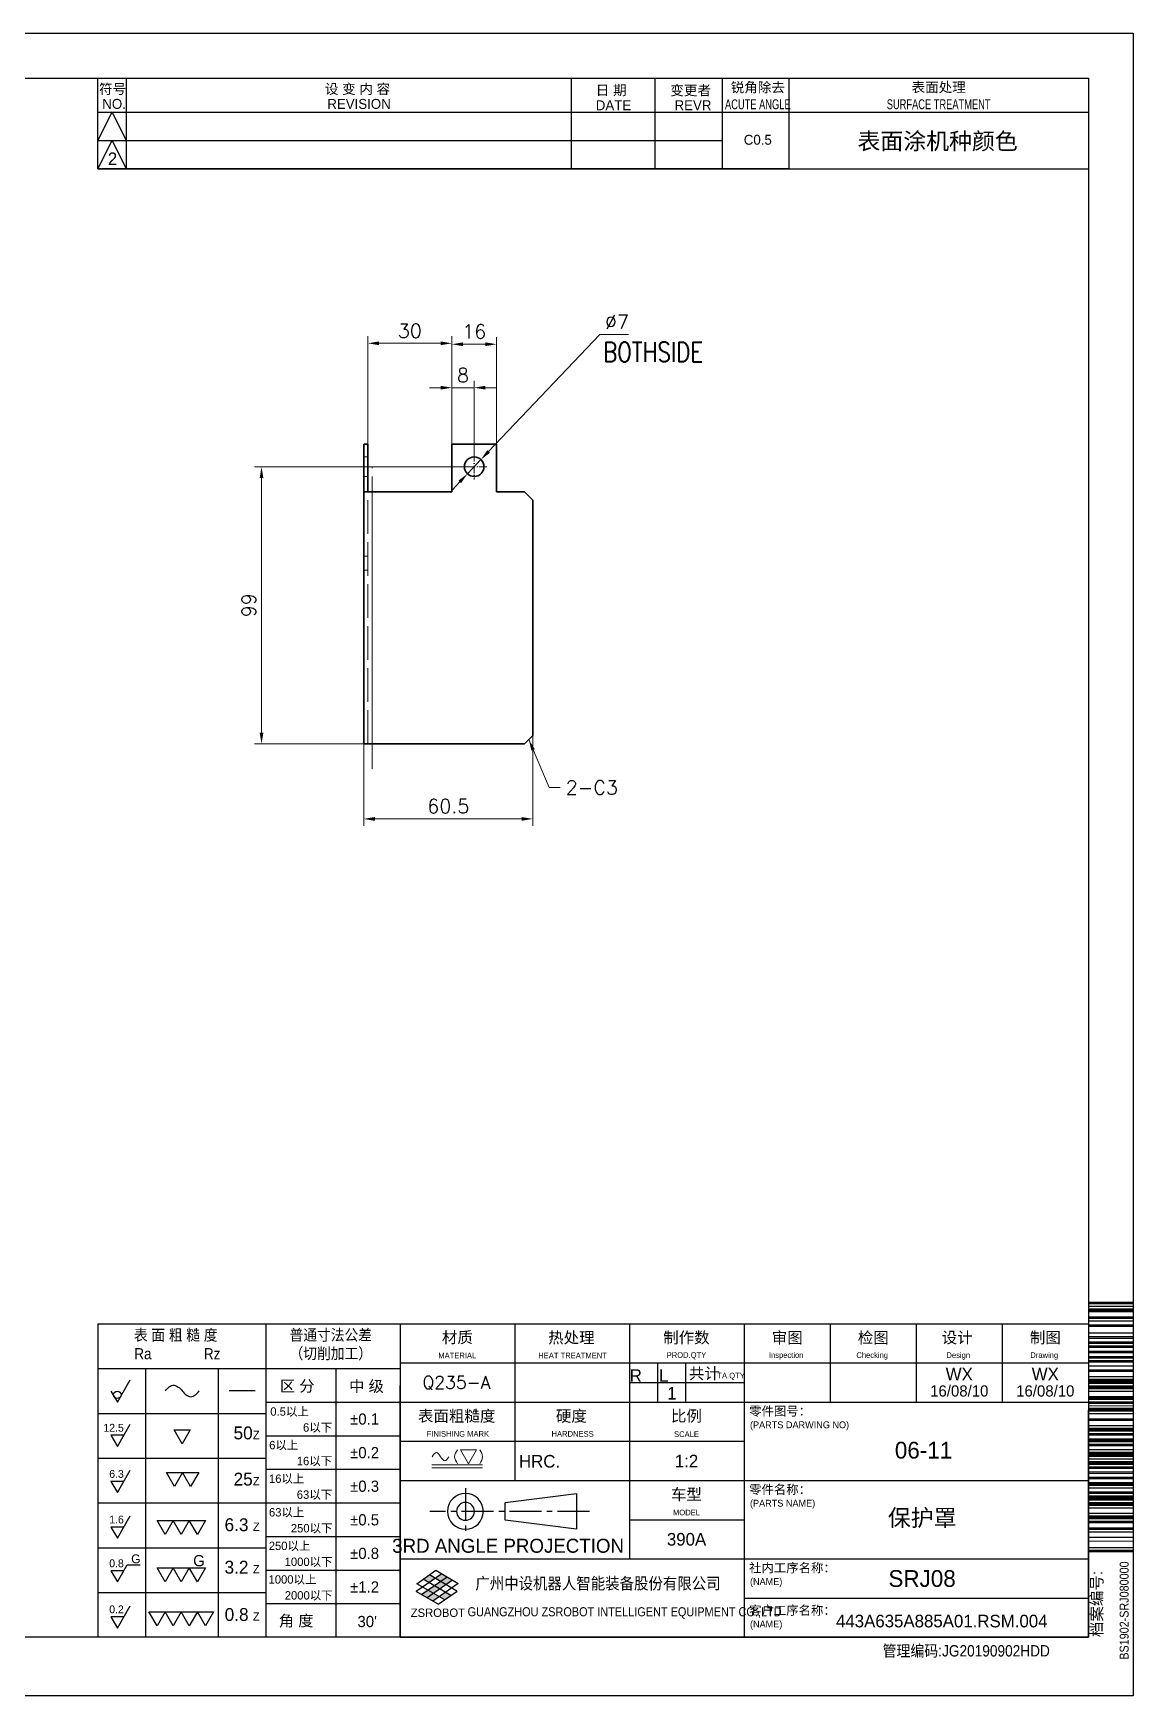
# Model space of a CAD drawing. Extents: x 337 to 133961, y -16604 to 10647.
# Drawn here: x 63902 to 64295, y 3892 to 4486 of the extents above; entities that cross this region are included whole.
import ezdxf
from ezdxf.enums import TextEntityAlignment as Align

# ---------------------------------------------------------------- set-up
doc = ezdxf.new("R2010")
doc.units = 0
for name, pattern in [('CENTER2', [28.575, 19.05, -3.175, 3.175, -3.175]), ('DASHDOT', [18.5, 12, -3, 0.5, -3]), ('DASHED', [15, 12, -3]), ('HIDDEN2', [4.7625, 3.175, -1.5875])]:
    doc.linetypes.add(name, pattern=pattern)
doc.layers.get('0').update_dxf_attribs({"linetype": 'CONTINUOUS'})
doc.layers.get('Defpoints').update_dxf_attribs({"linetype": 'CONTINUOUS'})
for name, color, linetype in [('\\M+1907D\\M+19867', 7, 'CONTINUOUS'), ('A3', 7, 'CONTINUOUS'), ('MARK', 7, 'CONTINUOUS')]:
    doc.layers.add(name, color=color, linetype=linetype)
for name, color, linetype, lineweight in [('DIM', 71, 'CONTINUOUS', 13), ('中心线', 2, 'CENTER2', 13), ('尺寸线', 3, 'CONTINUOUS', 13), ('文字', 3, 'CONTINUOUS', 15), ('标注线', 3, 'CONTINUOUS', 18), ('虚线', 1, 'HIDDEN2', 13)]:
    doc.layers.add(name, color=color, linetype=linetype, lineweight=lineweight)
doc.styles.add('CH-1', font='FSGB2312.ttf', dxfattribs={"height": 3})
doc.styles.add('DIM', font='romans.shx', dxfattribs={"width": 0.8, "bigfont": 'bigfont.shx'})
doc.styles.add('MX_NOTE_STANDARD', font='txt.shx', dxfattribs={"bigfont": 'extfont.shx'})
doc.styles.get("Standard").update_dxf_attribs({"font": 'txt.shx', "bigfont": 'bigfont.shx'})
doc.dimstyles.new('副本2', dxfattribs={"dimscale": 2, "dimtxt": 2.5, "dimasz": 2, "dimexe": 1.25, "dimexo": 0, "dimgap": 1, "dimtad": 1, "dimdsep": 46, "dimtxsty": 'Standard', "dimcen": 0, "dimclrd": 3, "dimclre": 3, "dimclrt": 1, "dimadec": 1, "dimazin": 2, "dimtfac": 1, "dimtmove": 0, "dimatfit": 3, "dimfxl": 0, "dimtolj": 1, "dimlwd": -1, "dimlwe": -1, "dimarcsym": 0})
doc.dimstyles.new('副本2$0', dxfattribs={"dimscale": 2, "dimtxt": 2.5, "dimasz": 2, "dimexe": 1.25, "dimexo": 0, "dimgap": 1, "dimtad": 1, "dimdsep": 46, "dimtxsty": 'Standard', "dimcen": 0, "dimclrd": 3, "dimclre": 3, "dimclrt": 1, "dimadec": 1, "dimazin": 2, "dimtfac": 1, "dimtmove": 0, "dimatfit": 3, "dimfxl": 0, "dimtolj": 1, "dimlwd": -1, "dimlwe": -1, "dimarcsym": 0})
doc.dimstyles.new('副本2$3', dxfattribs={"dimscale": 2, "dimtxt": 2.5, "dimasz": 2, "dimexe": 1.25, "dimexo": 0, "dimgap": 1, "dimtad": 1, "dimtoh": 1, "dimdsep": 46, "dimtxsty": 'Standard', "dimcen": 0, "dimclrd": 3, "dimclre": 3, "dimclrt": 1, "dimadec": 1, "dimazin": 2, "dimtfac": 1, "dimtmove": 0, "dimatfit": 3, "dimfxl": 0, "dimtolj": 1, "dimlwd": -1, "dimlwe": -1, "dimarcsym": 0})

# ---------------------------------------------------------------- blocks, each defined once
blk = doc.blocks.new('A$C32AF00EF')
for p, q in [((0, 0), (2.89, 5)), ((-1.44, 2.5), (0, 0))]:
    blk.add_line(p, q)
blk.add_circle((0, 1.67), 0.833)
blk = doc.blocks.new('A$C553B2148')
for p, q in [((1.44, 0), (-1.44, 0)), ((-1.44, 0), (0, -2.5)), ((0, -2.5), (2.89, 2.5))]:
    blk.add_line(p, q)
at = {"style": 'MX_NOTE_STANDARD'}
blk.add_attdef('12.5', text='', height=1.75, dxfattribs=at).set_placement((1.44, 0.28), align=Align.BOTTOM_RIGHT)
blk = doc.blocks.new('A$C1377093C')
for p, q in [((0, 0), (-1.44, 2.5)), ((-1.44, 2.5), (1.44, 2.5)), ((1.44, 2.5), (0, 0))]:
    blk.add_line(p, q)
blk = doc.blocks.new('A$C6D2D6B6B')
for p, q in [((0, 0), (-1.44, 2.5)), ((-1.44, 2.5), (1.44, 2.5)), ((1.44, 2.5), (0, 0)), ((1.44, 2.5), (4.33, 2.5)), ((2.89, 0), (1.44, 2.5)), ((4.33, 2.5), (2.89, 0))]:
    blk.add_line(p, q)
blk = doc.blocks.new('A$C62DD302B')
for p, q in [((-2.89, 0), (-4.33, 2.5)), ((-4.33, 2.5), (-1.44, 2.5)), ((-1.44, 2.5), (-2.89, 0)), ((-1.44, 2.5), (1.44, 2.5)), ((0, 0), (-1.44, 2.5)), ((1.44, 2.5), (0, 0)), ((2.89, 0), (1.44, 2.5)), ((1.44, 2.5), (4.33, 2.5)), ((4.33, 2.5), (2.89, 0))]:
    blk.add_line(p, q)
blk = doc.blocks.new('A$C077E39D2')
for p, q in [((-4.33, -2.5), (-5.77, 0)), ((-5.77, 0), (-2.89, 0)), ((-2.89, 0), (-4.33, -2.5)), ((-2.89, 0), (0, 0)), ((-1.44, -2.5), (-2.89, 0)), ((0, 0), (-1.44, -2.5)), ((1.44, -2.5), (0, 0)), ((0, 0), (2.89, 0)), ((2.89, 0), (1.44, -2.5)), ((4.33, -2.5), (2.89, 0)), ((2.89, 0), (5.77, 0)), ((5.77, 0), (4.33, -2.5))]:
    blk.add_line(p, q)
blk = doc.blocks.new('A$C09D43E00')
for p, q in [((0, 0), (1.78, 3.08)), ((1.78, 3.08), (4.07, 3.08)), ((1.15, 2), (-1.15, 2)), ((-1.15, 2), (0, 0))]:
    blk.add_line(p, q)
at = {"style": 'MX_NOTE_STANDARD'}
blk.add_attdef('12.5', text='', height=1.4, dxfattribs=at).set_placement((1.15, 2.22), align=Align.BOTTOM_RIGHT)
at = {"layer": '\\M+1907D\\M+19867', "color": 0, "style": 'CH-1'}
blk.add_text('G', height=1.6, dxfattribs=at).set_placement((2.47, 3.33))
blk = doc.blocks.new('A$C339E5D7D')
for p, q in [((-2.89, 0), (-4.33, 2.5)), ((-4.33, 2.5), (-1.44, 2.5)), ((-1.44, 2.5), (-2.89, 0)), ((-1.44, 2.5), (1.44, 2.5)), ((0, 0), (-1.44, 2.5)), ((1.44, 2.5), (0, 0)), ((2.89, 0), (1.44, 2.5)), ((1.44, 2.5), (4.33, 2.5)), ((4.33, 2.5), (2.89, 0))]:
    blk.add_line(p, q)
at = {"layer": '\\M+1907D\\M+19867', "color": 0, "style": 'CH-1'}
blk.add_text('G', height=2, dxfattribs=at).set_placement((2.13, 2.81))
blk = doc.blocks.new('A$C34C2392C')
at = {"linetype": 'CENTER2', "ltscale": 0.3}
for p, q in [((-5.53, 4.13), (-5.53, -4.13)), ((16.64, 0), (-11.88, 0))]:
    blk.add_line(p, q, dxfattribs=at)
for p, q in [((1.54, 1.6), (14.34, 3.2)), ((14.34, 3.2), (14.34, -3.2)), ((1.54, -1.6), (1.54, 1.6)), ((14.34, -3.2), (1.54, -1.6))]:
    blk.add_line(p, q)
for radius in [3.2, 1.6]:
    blk.add_arc((-5.53, 0), radius, 0, 359.9894)
blk = doc.blocks.new('A$C48AC1843')
h = blk.add_hatch(color=1)
h.paths.add_polyline_path([(-16.35, -17.65), (-15.35, -18.23), (-14.21, -17.45), (-15.23, -16.83)])
h.paths.add_polyline_path([(-14.21, -17.45), (-13.22, -18.04), (-12.06, -17.24), (-13.05, -16.65)])
h.paths.add_polyline_path([(-13.22, -18.04), (-12.27, -18.61), (-11.11, -17.81), (-12.06, -17.24)])
h.paths.add_polyline_path([(-13.22, -18.04), (-14.36, -18.82), (-13.4, -19.39), (-12.27, -18.61)])
h.paths.add_polyline_path([(-14.36, -18.82), (-15.5, -19.6), (-14.53, -20.16), (-13.4, -19.39)])
h.paths.add_polyline_path([(-14.53, -20.16), (-15.5, -19.6), (-16.63, -20.38), (-15.66, -20.94)])
h.paths.add_polyline_path([(-15.66, -20.94), (-14.66, -21.53), (-13.51, -20.74), (-14.53, -20.16)])
h.paths.add_polyline_path([(-13.51, -20.74), (-12.53, -21.29), (-11.43, -20.54), (-12.4, -19.97)])
for p, q in [((-20.5, 28), (102.5, 28)), ((0, 28), (0, 0)), ((20.5, 28), (20.5, -14)), ((41, 28), (41, -28)), ((56.38, 28), (56.38, 14)), ((71.75, 28), (71.75, 14)), ((87.12, 28), (87.12, 14)), ((-20.5, 21), (102.5, 21)), ((25.5, 21), (25.5, 14)), ((30.5, 21), (30.5, 14)), ((-20.5, 17), (-20.5, -28)), ((-20.5, 17), (-20.5, -28)), ((-20.5, -28), (-20.5, 17)), ((-20.5, 17), (-20.5, -28)), ((-20.5, 17), (-20.5, -28)), ((-20.5, 17), (-20.5, -28)), ((-20.5, 17), (-20.5, -28)), ((-20.5, 17), (-20.5, -28)), ((-20.5, 17), (-20.5, -28)), ((-20.5, -28), (-20.5, 17)), ((-20.5, 17), (-20.5, -28)), ((-20.5, 17), (-20.5, -28)), ((-20.5, 17), (-20.5, -28)), ((-20.5, 17), (-20.5, -28)), ((20.5, 17.5), (41, 17.5)), ((-20.5, 14), (102.5, 14)), ((102.5, -28), (102.5, 12.56)), ((-20.5, 7), (41, 7)), ((-20.5, 0), (102.5, 0)), ((20.5, -7), (41, -7)), ((-20.5, -14), (102.5, -14)), ((-13.05, -16.65), (-17.63, -19.8)), ((-17.49, -18.47), (-14.11, -16.02)), ((-12.06, -17.24), (-16.63, -20.38)), ((-11.43, -20.54), (-16.35, -17.65)), ((-11.11, -17.81), (-15.66, -20.94)), ((-10.34, -19.76), (-15.23, -16.83)), ((-14.11, -16.02), (-10.11, -18.4)), ((-13.7, -22.09), (-17.63, -19.8)), ((-12.53, -21.29), (-17.49, -18.47)), ((-10.11, -18.4), (-14.66, -21.53)), ((-13.7, -22.09), (-10.31, -19.78)), ((41, -21), (102.5, -21)), ((102.5, -28), (-74.5, -28)), ((-20.5, -28), (102.5, -28))]:
    blk.add_line(p, q)
at = {"layer": '\\M+1907D\\M+19867', "color": 0, "linetype": 'Continuous'}
for p, q in [((-74.5, 28), (-74.5, -28)), ((-74.5, 28), (-20.5, 28)), ((-44.5, 28), (-44.5, -28)), ((-20.5, 28), (-20.5, -28)), ((-74.5, 20), (-20.5, 20)), ((-66, 20), (-66, -28)), ((-53, 20), (-53, -28)), ((-32, 20), (-32, -28)), ((-51.04, 16.05), (-46.38, 16.05)), ((-20.5, 17), (-20.5, -28)), ((-20.5, 17), (-20.5, -28)), ((-20.5, 17), (-20.5, -28)), ((-74.5, 12), (-44.5, 12)), ((-44.5, 14), (-20.5, 14)), ((-44.5, 8), (-20.5, 8)), ((-74.5, 4), (-44.5, 4)), ((-44.5, 2), (-20.5, 2)), ((-74.5, -4), (-44.5, -4)), ((-44.5, -4), (-20.5, -4)), ((-44.5, -10), (-20.5, -10)), ((-74.5, -12), (-44.5, -12)), ((-44.5, -16), (-20.5, -16)), ((-74.5, -20), (-44.5, -20)), ((-44.5, -22), (-20.5, -22))]:
    blk.add_line(p, q, dxfattribs=at)
at = {"layer": '\\M+1907D\\M+19867', "color": 0, "linetype": 'Continuous', "start_tangent": (0.606347, 0.7952), "end_tangent": (0.584547, 0.81136)}
blk.add_spline([(-62.45, 16.02), (-61.75, 16.71), (-60.9, 17.03), (-60.14, 16.7), (-59.43, 16), (-58.71, 15.29), (-57.94, 14.97), (-57.09, 15.32), (-56.39, 16.04)], degree=3, dxfattribs=at)
at = {"xscale": 0.8000000000001818, "yscale": 0.8000000000001818, "zscale": 0.8000000000001818}
blk.add_blockref('A$C32AF00EF', (-71.03, 13.97), dxfattribs=at)
ref = blk.add_blockref('A$C553B2148', (-71.03, 8.08), dxfattribs=dict(xscale=0.8000000000001818, yscale=0.8000000000001818, zscale=0.8000000000001818))
ref.add_attrib('12.5', '12.5', dxfattribs={"height": 1.4, "style": 'CH-1'}).set_placement((-69.88, 8.3), align=Align.BOTTOM_RIGHT)
for name, p in [('A$C1377093C', (-59.43, 6.54)), ('A$C6D2D6B6B', (-60.82, -1.06)), ('A$C62DD302B', (-59.61, -9.63)), ('A$C077E39D2', (-59.61, -23.46))]:
    blk.add_blockref(name, p)
ref = blk.add_blockref('A$C553B2148', (-71.03, -0.17), dxfattribs=dict(xscale=0.8000000000001818, yscale=0.8000000000001818, zscale=0.8000000000001818))
ref.add_attrib('12.5', '6.3', dxfattribs={"height": 1.4, "style": 'CH-1'}).set_placement((-69.88, 0.06), align=Align.BOTTOM_RIGHT)
at = {"lineweight": 35}
for name, p in [('A$C34C2392C', (-3.29, -5.51)), ('A$C339E5D7D', (-59.61, -18.13))]:
    blk.add_blockref(name, p, dxfattribs=at)
ref = blk.add_blockref('A$C553B2148', (-71.03, -8.32), dxfattribs=dict(xscale=0.8000000000001818, yscale=0.8000000000001818, zscale=0.8000000000001818))
ref.add_attrib('12.5', '1.6', dxfattribs={"height": 1.4, "style": 'CH-1'}).set_placement((-69.88, -8.09), align=Align.BOTTOM_RIGHT)
ref = blk.add_blockref('A$C09D43E00', (-71.03, -18.13), dxfattribs=at)
ref.add_attrib('12.5', '0.8', dxfattribs={"height": 1.4, "style": 'CH-1'}).set_placement((-69.88, -15.91), align=Align.BOTTOM_RIGHT)
ref = blk.add_blockref('A$C553B2148', (-71.03, -24.36), dxfattribs=dict(xscale=0.8000000000001818, yscale=0.8000000000001818, zscale=0.8000000000001818))
ref.add_attrib('12.5', '0.2', dxfattribs={"height": 1.4, "style": 'CH-1'}).set_placement((-69.88, -24.14), align=Align.BOTTOM_RIGHT)
at = {"style": 'CH-1', "width": 0.9}
for s, p in [('表 面 粗 糙 度', (-60.6, 26.03)), ('普通寸法公差', (-32.89, 26.03)), ('（切削加工）', (-32.89, 22.74)), ('Ra              Rz', (-60.31, 22.63))]:
    blk.add_text(s, height=2, dxfattribs=at).set_placement(p, align=Align.MIDDLE)
at = {"style": 'CH-1'}
blk.add_text('材质', height=2.028, dxfattribs=at).set_placement((-13.03, 24.56))
at = {"lineweight": 35, "style": 'CH-1'}
for s, height, p in [('热处理', 2.028, (10.11, 25.57)), ('HEAT TREATMENT', 1.0138, (10.33, 22.33)), ('表面粗糙度', 2.028, (-10.39, 11.57)), ('硬度', 2.028, (10.11, 11.57)), ('FINISHING MARK', 1.0138, (-10.17, 8.33)), ('HARDNESS', 1.014, (10.33, 8.33)), ('HRC.', 2.25, (4.42, 3.44, -250.08))]:
    blk.add_text(s, height=height, dxfattribs=at).set_placement(p, align=Align.MIDDLE)
at = {"style": 'CH-1'}
for s, height, p in [('制作数', 2.028, (30.67, 25.57)), ('审图', 2.028, (48.69, 25.57)), ('检图', 2.028, (64.06, 25.57)), ('设计 ', 2.028, (79.44, 25.57)), ('制图', 2.028, (94.81, 25.57)), ('MATERIAL', 1.014, (-10.28, 22.33)), ('PROD.QTY', 1.014, (30.68, 22.28)), ('Inspection ', 1.0138, (48.69, 22.28)), ('Checking ', 1.014, (64.06, 22.28)), ('Design ', 1.014, (79.44, 22.28)), ('Drawing ', 1.014, (94.81, 22.28)), ('R', 2.25, (21.62, 18.76)), ('L', 2.25, (26.62, 18.76)), ('共计', 2.028, (33.88, 19.17)), ('TA.QTY', 1.014, (38.65, 18.61)), ('比例', 2.028, (30.67, 11.57)), ('SCALE', 1.014, (30.68, 8.28)), ('车型', 2.028, (30.67, -2.43)), ('MODEL', 1.014, (30.68, -5.72)), ('3RD ANGLE PROJECTION', 2.5, (-1.2, -11.66))]:
    blk.add_text(s, height=height, dxfattribs=at).set_placement(p, align=Align.MIDDLE)
at = {"lineweight": 35, "style": 'CH-1'}
for s, height, p in [('零件图号：', 1.622, (41.87, 11.59)), ('(PARTS DARWING NO)', 1.2169, (42.03, 9.34)), ('零件名称：', 1.622, (41.87, -2.41)), ('(PARTS NAME)', 1.2169, (42.03, -4.66)), ('社内工序名称：', 1.622, (41.87, -16.41)), ('(NAME)', 1.217, (42.03, -18.66)), ('客户工序名称：', 1.622, (41.87, -24)), ('(NAME)', 1.217, (42.03, -26.26))]:
    blk.add_text(s, height=height, dxfattribs=at).set_placement(p)
at = {"color": 1, "style": 'CH-1'}
blk.add_text('ZSROBOT', height=1.5, dxfattribs=at).set_placement((-13.75, -23.62), align=Align.MIDDLE)
at = {"layer": '\\M+1907D\\M+19867', "color": 0, "style": 'CH-1'}
for s, height, p in [('区 分', 2, (-38.88, 16.89)), ('中 级', 2, (-26.5, 16.89)), ('0.5以上', 1.5, (-40.25, 12.35)), ('6以下', 1.5, (-35.24, 9.48)), ('6以上', 1.5, (-41.29, 6.35)), ('16以下', 1.5, (-35.8, 3.48)), ('16以上', 1.5, (-40.77, 0.35)), ('63以下', 1.5, (-35.8, -2.52)), ('63以上', 1.5, (-40.77, -5.65)), ('250以下', 1.5, (-36.3, -8.52)), ('250以上', 1.5, (-40.25, -11.65)), ('1000以下', 1.5, (-36.85, -14.52)), ('1000以上', 1.5, (-39.73, -17.65)), ('2000以下', 1.5, (-36.83, -20.52)), ('角 度', 2, (-39.08, -25.02))]:
    blk.add_text(s, height=height, dxfattribs=at).set_placement(p, align=Align.MIDDLE)
for s, height, p in [('%%P0.1', 2, (-29.44, 9.98)), ('50', 2.3, (-50.26, 7.35)), ('Z', 1.5, (-46.82, 7.38)), ('%%P0.2', 2, (-29.44, 3.98)), ('25', 2.3, (-50.26, -0.9)), ('Z', 1.5, (-46.82, -0.86)), ('%%P0.3', 2, (-29.44, -2.02)), ('6.3', 2.3, (-51.87, -9.05)), ('Z', 1.5, (-46.82, -9.01)), ('%%P0.5', 2, (-29.44, -8.02)), ('3.2', 2.3, (-51.87, -16.63)), ('%%P0.8', 2, (-29.44, -14.02)), ('Z', 1.5, (-46.82, -16.59)), ('%%P1.2', 2, (-29.44, -20.02)), ('0.8', 2.3, (-51.85, -25.09)), ('Z', 1.5, (-46.82, -25.05)), ("30'", 2, (-28.12, -26.19))]:
    blk.add_text(s, height=height, dxfattribs=at).set_placement(p)
at = {"layer": 'MARK', "style": 'CH-1', "width": 0.9}
for s, height, p in [('广州中设机器人智能装备股份有限公司', 2.1, (-7.05, -19.43)), ('GUANGZHOU ZSROBOT INTELLIGENT EQUIPMENT CO.,LTD', 1.62, (-8.44, -24.26))]:
    blk.add_text(s, height=height, dxfattribs=at).set_placement(p)
blk = doc.blocks.new('A$C2CD672AE')
for p, q in [((-218.5, -289), (-218.5, 8)), ((-218.5, 8), (201.5, 8)), ((201.5, 8), (201.5, -289)), ((-193.5, 0), (193.5, 0)), ((-193.5, -278.55), (-193.5, 0)), ((16.5, -16.21), (16.5, 0)), ((21.57, 0), (21.57, -16.21)), ((69.95, 0), (181.5, 0)), ((69.95, 0), (181.5, 0)), ((69.95, 0), (181.5, 0)), ((69.95, 0), (181.5, 0)), ((193.5, 0), (193.5, -278.55)), ((101.05, 0), (101.05, -16.21)), ((101.05, 0), (101.05, -16.21)), ((101.05, 0), (101.05, -16.21)), ((101.05, 0), (101.05, -16.21)), ((101.05, 0), (101.05, -16.21)), ((116.05, 0), (116.05, -16.21)), ((116.05, 0), (116.05, -16.21)), ((116.05, 0), (116.05, -16.21)), ((116.05, 0), (116.05, -16.21)), ((116.05, 0), (116.05, -16.21)), ((128.05, 0), (128.05, -16.21)), ((128.05, 0), (128.05, -16.21)), ((128.05, 0), (128.05, -16.21)), ((128.05, 0), (128.05, -16.21)), ((128.05, 0), (128.05, -16.21)), ((140.05, -16.21), (140.05, 0)), ((16.5, -11.14), (19.04, -6.07)), ((16.5, -6.07), (128.05, -6.07)), ((16.5, -6.07), (128.05, -6.07)), ((16.5, -6.07), (128.05, -6.07)), ((16.5, -6.07), (128.05, -6.07)), ((19.04, -6.07), (21.57, -11.14)), ((128.05, -6.07), (140.05, -6.07)), ((128.05, -6.07), (140.05, -6.07)), ((128.05, -6.07), (140.05, -6.07)), ((128.05, -6.07), (193.5, -6.07)), ((16.5, -16.21), (19.04, -11.14)), ((16.5, -11.14), (128.05, -11.14)), ((16.5, -11.14), (128.05, -11.14)), ((16.5, -11.14), (128.05, -11.14)), ((16.5, -11.14), (128.05, -11.14)), ((19.04, -11.14), (21.57, -16.21)), ((16.5, -16.21), (140.05, -16.21)), ((140.05, -16.21), (16.5, -16.21)), ((16.5, -16.21), (140.05, -16.21)), ((16.5, -16.21), (193.5, -16.21)), ((193.5, -278.55), (-193.5, -278.55)), ((201.5, -289), (-218.5, -289))]:
    blk.add_line(p, q)
at = {"style": 'CH-1'}
for s, p in [('符号', (19.12, -1.91)), ('设 变 内 容', (62.89, -1.91)), ('日 期', (108.22, -2.16)), ('变更者', (122.43, -2.16)), ('锐角除去', (134.43, -1.63)), ('表面处理', (166.75, -1.61)), ('NO.', (19.39, -4.62)), ('REVISION', (63.16, -4.62)), ('DATE', (108.64, -4.87)), ('REVR', (122.85, -4.87)), ('C0.5', (134.43, -11.03))]:
    blk.add_text(s, height=1.775, dxfattribs=at).set_placement(p, align=Align.MIDDLE)
at = {"style": 'CH-1', "width": 0.7}
for s, p in [('ACUTE ANGLE', (134.43, -4.69)), ('SURFACE TREATMENT', (166.75, -4.68))]:
    blk.add_text(s, height=1.7746, dxfattribs=at).set_placement(p, align=Align.MIDDLE)
blk = doc.blocks.new('车型')
at = {"layer": '文字', "color": 1, "linetype": 'Continuous', "style": 'CH-1'}
blk.add_text('390A', height=2.25, dxfattribs=at).set_placement((-10.31, -3.5, -250.08), align=Align.MIDDLE)
blk = doc.blocks.new('工序名称')
at = {"layer": '文字', "color": 1, "linetype": 'Continuous', "style": 'CH-1'}
blk.add_text('443A635A885A01.RSM.004', height=2.25, dxfattribs=at).set_placement((-29.69, -6.35, -250.08), align=Align.MIDDLE)
blk = doc.blocks.new('制图人员')
at = {"layer": '文字', "color": 1, "linetype": 'Continuous', "style": 'CH-1'}
blk.add_text('WX', height=2.25, dxfattribs=at).set_placement((-7.69, -1.99), align=Align.MIDDLE)
blk = doc.blocks.new('制图日期')
at = {"layer": '文字', "color": 1, "linetype": 'Continuous', "style": 'CH-1'}
blk.add_text('16/08/10', height=2, dxfattribs=at).set_placement((-7.69, 2.04), align=Align.MIDDLE)
blk = doc.blocks.new('设计人员')
at = {"layer": '文字', "color": 1, "linetype": 'Continuous', "style": 'CH-1'}
blk.add_text('WX', height=2.25, dxfattribs=at).set_placement((-7.69, -1.99), align=Align.MIDDLE)
blk = doc.blocks.new('设计日期')
at = {"layer": '文字', "color": 1, "linetype": 'Continuous', "style": 'CH-1'}
blk.add_text('16/08/10', height=2, dxfattribs=at).set_placement((-7.69, 2.04), align=Align.MIDDLE)
blk = doc.blocks.new('管理编码')
at = {"color": 1, "style": 'CH-1', "width": 0.9}
blk.add_text('管理编码:JG20190902HDD', height=2.0282, dxfattribs=at).set_placement((-21.83, -2.38), align=Align.MIDDLE)
blk = doc.blocks.new('社内工序名称')
at = {"layer": '文字', "color": 1, "linetype": 'Continuous', "style": 'CH-1'}
blk.add_text('SRJ08', height=3, dxfattribs=at).set_placement((0.64, 0, -250.08), align=Align.MIDDLE)
blk = doc.blocks.new('*U241')
at = {"layer": 'A3', "color": 0, "const_width": 0.296}
for points in [[(2.15, 0), (2.15, 10)], [(2.44, 0), (2.44, 10)], [(3.04, 0), (3.04, 10)], [(4.52, 0), (4.52, 10)], [(5.41, 0), (5.41, 10)], [(6.59, 0), (6.59, 10)], [(7.19, 0), (7.19, 10)], [(7.48, 0), (7.48, 10)], [(8.67, 0), (8.67, 10)], [(8.96, 0), (8.96, 10)], [(9.56, 0), (9.56, 10)], [(9.85, 0), (9.85, 10)], [(10.15, 0), (10.15, 10)], [(10.74, 0), (10.74, 10)], [(11.93, 0), (11.93, 10)], [(12.52, 0), (12.52, 10)], [(12.81, 0), (12.81, 10)], [(13.11, 0), (13.11, 10)], [(13.7, 0), (13.7, 10)], [(14, 0), (14, 10)], [(14.3, 0), (14.3, 10)], [(14.59, 0), (14.59, 10)], [(15.19, 0), (15.19, 10)], [(15.48, 0), (15.48, 10)], [(16.37, 0), (16.37, 10)], [(16.96, 0), (16.96, 10)], [(17.26, 0), (17.26, 10)], [(17.56, 0), (17.56, 10)], [(18.44, 0), (18.44, 10)], [(18.74, 0), (18.74, 10)], [(19.63, 0), (19.63, 10)], [(19.93, 0), (19.93, 10)], [(20.81, 0), (20.81, 10)], [(21.11, 0), (21.11, 10)], [(21.7, 0), (21.7, 10)], [(22, 0), (22, 10)], [(22.3, 0), (22.3, 10)], [(22.89, 0), (22.89, 10)], [(23.48, 0), (23.48, 10)], [(23.78, 0), (23.78, 10)], [(24.07, 0), (24.07, 10)], [(24.37, 0), (24.37, 10)], [(24.96, 0), (24.96, 10)], [(25.85, 0), (25.85, 10)], [(26.15, 0), (26.15, 10)], [(26.74, 0), (26.74, 10)], [(27.04, 0), (27.04, 10)], [(27.33, 0), (27.33, 10)], [(28.22, 0), (28.22, 10)], [(28.52, 0), (28.52, 10)], [(29.11, 0), (29.11, 10)], [(29.41, 0), (29.41, 10)], [(29.7, 0), (29.7, 10)], [(30.3, 0), (30.3, 10)], [(31.48, 0), (31.48, 10)], [(31.78, 0), (31.78, 10)], [(32.96, 0), (32.96, 10)], [(33.56, 0), (33.56, 10)], [(33.85, 0), (33.85, 10)], [(34.15, 0), (34.15, 10)], [(34.74, 0), (34.74, 10)], [(35.33, 0), (35.33, 10)], [(35.63, 0), (35.63, 10)], [(36.22, 0), (36.22, 10)], [(36.52, 0), (36.52, 10)], [(36.81, 0), (36.81, 10)], [(38, 0), (38, 10)], [(38.59, 0), (38.59, 10)], [(38.89, 0), (38.89, 10)], [(39.19, 0), (39.19, 10)], [(39.78, 0), (39.78, 10)], [(40.07, 0), (40.07, 10)], [(40.37, 0), (40.37, 10)], [(40.67, 0), (40.67, 10)], [(41.26, 0), (41.26, 10)], [(42.44, 0), (42.44, 10)], [(42.74, 0), (42.74, 10)], [(43.63, 0), (43.63, 10)], [(44.52, 0), (44.52, 10)], [(44.81, 0), (44.81, 10)], [(45.41, 0), (45.41, 10)], [(45.7, 0), (45.7, 10)], [(46.59, 0), (46.59, 10)], [(46.89, 0), (46.89, 10)], [(47.78, 0), (47.78, 10)], [(48.07, 0), (48.07, 10)], [(48.67, 0), (48.67, 10)], [(48.96, 0), (48.96, 10)], [(49.85, 0), (49.85, 10)], [(50.15, 0), (50.15, 10)], [(51.04, 0), (51.04, 10)], [(52.52, 0), (52.52, 10)], [(52.81, 0), (52.81, 10)], [(53.7, 0), (53.7, 10)], [(54.3, 0), (54.3, 10)], [(54.59, 0), (54.59, 10)], [(55.78, 0), (55.78, 10)], [(56.07, 0), (56.07, 10)], [(56.37, 0), (56.37, 10)], [(56.96, 0), (56.96, 10)], [(57.56, 0), (57.56, 10)], [(57.85, 0), (57.85, 10)]]:
    blk.add_lwpolyline(points, dxfattribs=at)
at = {"layer": 'A3', "color": 0, "style": 'CH-1', "width": 0.9}
blk.add_text('BS1902-SRJ080000', height=2, dxfattribs=at).set_placement((0, 2), align=Align.MIDDLE_RIGHT)
blk = doc.blocks.new('FINISH_01')
at = {"layer": 'DIM'}
for p, q in [((-15.91, -6.29), (-13.03, -6.29)), ((-14.47, -8.79), (-15.91, -6.29)), ((-13.03, -6.29), (-14.47, -8.79)), ((-21.03, -9), (-11.97, -9)), ((-21.03, -9.5), (-11.97, -9.5))]:
    blk.add_line(p, q, dxfattribs=at)
for points in [[(-20.97, -7.54), (-20.22, -6.79), (-19.47, -7.54), (-18.72, -8.29), (-17.97, -7.54)], [(-16.47, -6.29), (-16.97, -7.54), (-16.47, -8.79)], [(-12.47, -6.29), (-11.97, -7.54), (-12.47, -8.79)]]:
    blk.add_spline(points, degree=3, dxfattribs=at)
blk = doc.blocks.new('*D398')
at = {"layer": 'Defpoints', "color": 0, "transparency": 16777216}
for p in [(64020.19, 4231.63), (64080.69, 4234.63), (64080.69, 4204.79)]:
    blk.add_point(p, dxfattribs=at)
at = {"layer": 'DIM', "color": 3, "transparency": 16777216}
for p, q in [((64020.19, 4231.63), (64020.19, 4202.29)), ((64080.69, 4234.63), (64080.69, 4202.29)), ((64024.19, 4204.79), (64076.69, 4204.79))]:
    blk.add_line(p, q, dxfattribs=at)
for points in [[(64024.19, 4205.46), (64024.19, 4204.12), (64020.19, 4204.79)], [(64076.69, 4205.46), (64076.69, 4204.12), (64080.69, 4204.79)]]:
    blk.add_solid(points, dxfattribs=at)
at = {"layer": 'DIM', "color": 1, "transparency": 16777216, "insert": (64050.44, 4209.29), "char_height": 5, "attachment_point": 5}
blk.add_mtext('\\A1;60.5', dxfattribs=at)
blk = doc.blocks.new('*D399')
at = {"layer": 'Defpoints', "color": 0, "transparency": 16777216}
for p in [(64051.69, 4374.73), (64021.69, 4338.63), (64051.69, 4338.63)]:
    blk.add_point(p, dxfattribs=at)
at = {"layer": 'DIM', "color": 3, "transparency": 16777216}
for p, q in [((64021.69, 4338.63), (64021.69, 4377.23)), ((64025.69, 4374.73), (64047.69, 4374.73)), ((64051.69, 4338.63), (64051.69, 4377.23))]:
    blk.add_line(p, q, dxfattribs=at)
for points in [[(64025.69, 4375.39), (64025.69, 4374.06), (64021.69, 4374.73)], [(64047.69, 4375.39), (64047.69, 4374.06), (64051.69, 4374.73)]]:
    blk.add_solid(points, dxfattribs=at)
at = {"layer": 'DIM', "color": 1, "transparency": 16777216, "insert": (64036.69, 4379.23), "char_height": 5, "attachment_point": 5}
blk.add_mtext('\\A1;30', dxfattribs=at)
blk = doc.blocks.new('*D400')
at = {"layer": 'Defpoints', "color": 0, "transparency": 16777216}
for p in [(64067.69, 4374.39), (64051.69, 4338.63), (64067.69, 4338.63)]:
    blk.add_point(p, dxfattribs=at)
at = {"layer": 'DIM', "color": 3, "transparency": 16777216}
for p, q in [((64051.69, 4338.63), (64051.69, 4376.89)), ((64055.69, 4374.39), (64063.69, 4374.39)), ((64067.69, 4338.63), (64067.69, 4376.89))]:
    blk.add_line(p, q, dxfattribs=at)
for points in [[(64055.69, 4375.06), (64055.69, 4373.73), (64051.69, 4374.39)], [(64063.69, 4375.06), (64063.69, 4373.73), (64067.69, 4374.39)]]:
    blk.add_solid(points, dxfattribs=at)
at = {"layer": 'DIM', "color": 1, "transparency": 16777216, "insert": (64059.69, 4378.89), "char_height": 5, "attachment_point": 5}
blk.add_mtext('\\A1;16', dxfattribs=at)
blk = doc.blocks.new('*D401')
at = {"layer": 'Defpoints', "color": 0, "transparency": 16777216}
for p in [(64059.69, 4358.86), (64051.69, 4338.63), (64059.69, 4335.18)]:
    blk.add_point(p, dxfattribs=at)
at = {"layer": 'DIM', "color": 3, "transparency": 16777216}
for p, q in [((64051.69, 4338.63), (64051.69, 4361.36)), ((64059.69, 4335.18), (64059.69, 4361.36)), ((64047.69, 4358.86), (64043.69, 4358.86)), ((64051.69, 4358.86), (64059.69, 4358.86)), ((64063.69, 4358.86), (64067.69, 4358.86))]:
    blk.add_line(p, q, dxfattribs=at)
for points in [[(64047.69, 4359.53), (64047.69, 4358.2), (64051.69, 4358.86)], [(64063.69, 4359.53), (64063.69, 4358.2), (64059.69, 4358.86)]]:
    blk.add_solid(points, dxfattribs=at)
at = {"layer": 'DIM', "color": 1, "transparency": 16777216, "insert": (64055.69, 4363.36), "char_height": 5, "attachment_point": 5}
blk.add_mtext('\\A1;8', dxfattribs=at)
blk = doc.blocks.new('*D402')
at = {"layer": 'Defpoints', "color": 0, "transparency": 16777216}
for p in [(63983.68, 4330.63), (64059.69, 4330.63), (64020.19, 4231.63)]:
    blk.add_point(p, dxfattribs=at)
at = {"layer": 'DIM', "color": 3, "transparency": 16777216}
for p, q in [((64059.69, 4330.63), (63981.18, 4330.63)), ((63983.68, 4235.63), (63983.68, 4326.63)), ((64020.19, 4231.63), (63981.18, 4231.63))]:
    blk.add_line(p, q, dxfattribs=at)
for points in [[(63983.01, 4326.63), (63984.34, 4326.63), (63983.68, 4330.63)], [(63983.01, 4235.63), (63984.34, 4235.63), (63983.68, 4231.63)]]:
    blk.add_solid(points, dxfattribs=at)
at = {"layer": 'DIM', "color": 1, "transparency": 16777216, "insert": (63979.18, 4281.13), "char_height": 5, "attachment_point": 5, "rotation": 90}
blk.add_mtext('\\A1;99', dxfattribs=at)
blk = doc.blocks.new('*D403')
at = {"layer": 'Defpoints', "color": 0, "transparency": 16777216}
for p in [(64062.1, 4333.17), (64057.28, 4328.1)]:
    blk.add_point(p, dxfattribs=at)
at = {"layer": 'DIM', "color": 3, "transparency": 16777216}
for p, q in [((64104.55, 4377.9), (64064.86, 4336.07)), ((64114.88, 4377.9), (64104.55, 4377.9)), ((64057.28, 4328.1), (64062.1, 4333.17)), ((64054.53, 4325.19), (64051.78, 4322.29))]:
    blk.add_line(p, q, dxfattribs=at)
for points in [[(64064.37, 4336.53), (64065.34, 4335.62), (64062.1, 4333.17)], [(64054.05, 4325.65), (64055.01, 4324.74), (64057.28, 4328.1)]]:
    blk.add_solid(points, dxfattribs=at)
at = {"layer": 'DIM', "color": 1, "transparency": 16777216, "insert": (64110.72, 4382.4), "char_height": 5, "attachment_point": 5}
blk.add_mtext('\\A1;∅7', dxfattribs=at)

msp = doc.modelspace()

# ---------------------------------------------------------------- linework, layer by layer
at = {"color": 7, "lineweight": 35, "ltscale": 0.0375}
msp.add_line((64020.194, 4338.634), (64021.694, 4338.634), dxfattribs=at)
at = {"color": 7, "lineweight": 35, "ltscale": 0.425}
for p, q in [((64020.194, 4321.634), (64020.194, 4338.634)), ((64021.694, 4321.634), (64021.694, 4338.634)), ((64051.694, 4321.634), (64051.694, 4338.634)), ((64067.694, 4338.634), (64067.694, 4321.634))]:
    msp.add_line(p, q, dxfattribs=at)
at = {"color": 7, "lineweight": 35, "ltscale": 0.4}
msp.add_line((64051.694, 4338.634), (64067.694, 4338.634), dxfattribs=at)
at = {"color": 7, "lineweight": 35}
for p, q in [((64020.194, 4231.634), (64020.194, 4321.634)), ((64023.194, 4321.634), (64051.694, 4321.634)), ((64080.694, 4234.634), (64080.694, 4318.634)), ((64023.194, 4231.634), (64077.694, 4231.634))]:
    msp.add_line(p, q, dxfattribs=at)
at = {"color": 7, "lineweight": 35, "ltscale": 0.075}
for p, q in [((64023.194, 4321.634), (64020.194, 4321.634)), ((64023.194, 4231.634), (64020.194, 4231.634))]:
    msp.add_line(p, q, dxfattribs=at)
at = {"color": 7, "lineweight": 13}
msp.add_line((64023.194, 4231.634), (64023.194, 4321.634), dxfattribs=at)
at = {"color": 7, "lineweight": 35, "ltscale": 0.25}
msp.add_line((64067.694, 4321.634), (64077.694, 4321.634), dxfattribs=at)
at = {"color": 7, "lineweight": 35, "ltscale": 0.106066}
for p, q in [((64080.694, 4318.634), (64077.694, 4321.634)), ((64077.694, 4231.634), (64080.694, 4234.634))]:
    msp.add_line(p, q, dxfattribs=at)
at = {"color": 7, "lineweight": 35}
msp.add_circle((64059.694, 4330.634), 3.5, dxfattribs=at)
at = {"layer": 'A3'}
msp.add_lwpolyline([(63455.207, 4485.504), (64295.207, 4485.504), (64295.207, 3891.504), (63455.207, 3891.504)], close=True, dxfattribs=at)
at = {"layer": '中心线', "linetype": 'DASHDOT', "lineweight": 13, "ltscale": 0.045}
for p, q in [((64020.044, 4330.634), (64021.844, 4330.634)), ((64020.044, 4293.634), (64021.844, 4293.634))]:
    msp.add_line(p, q, dxfattribs=at)
at = {"layer": '中心线', "linetype": 'DASHDOT', "lineweight": 13}
msp.add_line((64023.194, 4222.634), (64023.194, 4330.634), dxfattribs=at)
at = {"layer": '中心线', "linetype": 'DASHDOT', "lineweight": 13, "ltscale": 0.227501}
msp.add_line((64064.244, 4330.634), (64055.144, 4330.634), dxfattribs=at)
at = {"layer": '中心线', "linetype": 'DASHDOT', "lineweight": 13, "ltscale": 0.227499}
msp.add_line((64059.694, 4335.184), (64059.694, 4326.084), dxfattribs=at)
at = {"layer": '虚线', "linetype": 'DASHED', "lineweight": 13, "ltscale": 0.0375}
for p, q in [((64020.194, 4334.134), (64021.694, 4334.134)), ((64020.194, 4327.134), (64021.694, 4327.134)), ((64020.194, 4298.634), (64021.694, 4298.634)), ((64020.194, 4293.634), (64021.694, 4293.634)), ((64020.194, 4293.634), (64021.694, 4293.634))]:
    msp.add_line(p, q, dxfattribs=at)
at = {"layer": '虚线', "linetype": 'DASHED', "lineweight": 13}
for p, q in [((64021.694, 4231.634), (64021.694, 4321.634)), ((64023.194, 4231.634), (64023.194, 4321.634)), ((64023.194, 4321.634), (64023.194, 4231.634)), ((64023.194, 4321.634), (64023.194, 4231.634))]:
    msp.add_line(p, q, dxfattribs=at)

# ---------------------------------------------------------------- block references
at = {"xscale": 2, "yscale": 2, "zscale": 2}
for name, p in [('A$C2CD672AE', (63892.207, 4469.504)), ('设计人员', (64248.457, 4010.409)), ('制图人员', (64279.207, 4010.409)), ('设计日期', (64248.457, 3996.409)), ('制图日期', (64279.207, 3996.409)), ('车型', (64156.207, 3954.409)), ('工序名称', (64286.198, 3930.888)), ('管理编码', (64279.207, 3912.409))]:
    msp.add_blockref(name, p, dxfattribs=at)
at = {"lineweight": 35, "xscale": 2, "yscale": 2, "zscale": 2}
msp.add_blockref('A$C48AC1843', (64074.207, 3968.409), dxfattribs=at)
at = {"layer": 'A3', "xscale": 1.599999999999909, "yscale": 1.599999999999909, "zscale": 1.599999999999909, "rotation": 90}
msp.add_blockref('*U241', (64295.207, 3939.504), dxfattribs=at)
at = {"layer": 'DIM', "xscale": 2, "yscale": 2, "zscale": 2}
msp.add_blockref('FINISH_01', (64086.624, 3991.978), dxfattribs=at)
at = {"layer": '尺寸线', "xscale": 2, "yscale": 2, "zscale": 2}
msp.add_blockref('社内工序名称', (64218.504, 3933.395), dxfattribs=at)

# ---------------------------------------------------------------- texts
at = {"insert": (64280.167, 3912.462), "char_height": 4.0563, "width": 86.78134, "attachment_point": 1, "rotation": 90, "style": 'CH-1'}
msp.add_mtext('档案编号:', dxfattribs=at)
at = {"layer": 'DIM', "color": 1, "insert": (64092.435, 4218.495), "char_height": 5, "width": 626.0377, "attachment_point": 1}
msp.add_mtext('\\A1;2-C3', dxfattribs=at)
at = {"layer": '文字', "color": 1, "linetype": 'Continuous', "style": 'CH-1'}
for s, height, p in [('表面涂机种颜色', 6, (64225.337, 4447.102, -500.161)), ('2', 4.5, (63930.414, 4440.696, -500.161)), ('1', 4.5, (64130.36, 3999.601, -500.161)), ('06-11', 6, (64220.31, 3979.245, -500.161)), ('1:2', 4.5, (64135.595, 3975.414, -500.161)), ('保护罩', 6, (64219.823, 3955.185, -500.161))]:
    msp.add_text(s, height=height, dxfattribs=at).set_placement(p, align=Align.MIDDLE)
at = {"layer": '文字', "color": 1, "linetype": 'Continuous'}
msp.add_text('Q235-A', height=4.5, dxfattribs=at).set_placement((64053.336, 4003.256, -500.161), align=Align.MIDDLE)
at = {"layer": '标注线', "color": 2, "insert": (64123.618, 4371.573), "char_height": 7, "attachment_point": 5, "style": 'DIM'}
msp.add_mtext('\\A2;BOTHSIDE', dxfattribs=at)

# ---------------------------------------------------------------- dimensions: what is measured, and where the dimension line sits
at = {"layer": 'DIM'}
dim = msp.add_diameter_dim_2p(p1=(64057.284, 4328.095), p2=(64062.103, 4333.173), dimstyle='副本2$3', dxfattribs=at)
dim.commit()
dim.dimension.update_dxf_attribs({"geometry": '*D403', "text_midpoint": (64110.718, 4377.899), "dimtype": 163})
for base, p1, p2, picture, middle in [((64051.694, 4374.726), (64021.694, 4338.634), (64051.694, 4338.634), '*D399', (64036.694, 4379.226)), ((64067.694, 4374.392), (64051.694, 4338.634), (64067.694, 4338.634), '*D400', (64059.694, 4378.892)), ((64059.694, 4358.864), (64051.694, 4338.634), (64059.694, 4335.184), '*D401', (64055.694, 4363.364)), ((64080.694, 4204.79), (64020.194, 4231.634), (64080.694, 4234.634), '*D398', (64050.444, 4209.29))]:
    dim = msp.add_linear_dim(base=base, p1=p1, p2=p2, dimstyle='副本2$0', dxfattribs=at)
    dim.commit()
    dim.dimension.update_dxf_attribs({"geometry": picture, "text_midpoint": middle})
dim = msp.add_linear_dim(base=(63983.677, 4330.634), p1=(64020.194, 4231.634), p2=(64059.694, 4330.634), angle=90, dimstyle='副本2$0', dxfattribs=at)
dim.commit()
dim.dimension.update_dxf_attribs({"geometry": '*D402', "text_midpoint": (63979.177, 4281.134)})

# ---------------------------------------------------------------- leaders
at = {"layer": 'DIM', "annotation_type": 0, "has_hookline": 1, "hookline_direction": 0, "text_width": 18.333}
msp.add_leader([(64079.194, 4233.134), (64086.435, 4215.995), (64090.435, 4215.995)], dimstyle='副本2', override={"dimgap": 1, "dimtad": 0}, dxfattribs=at)

doc.saveas('drawing.dxf')
